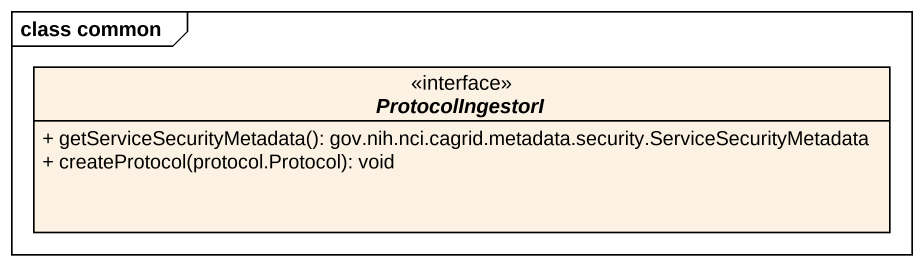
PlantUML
@startuml
mainframe class common
hide circle
hide empty members
skinparam classAttributeIconSize 0
interface ProtocolIngestorI <<interface>> {
  + getServiceSecurityMetadata(): gov.nih.nci.cagrid.metadata.security.ServiceSecurityMetadata
  + createProtocol(protocol.Protocol): void
}
@enduml
